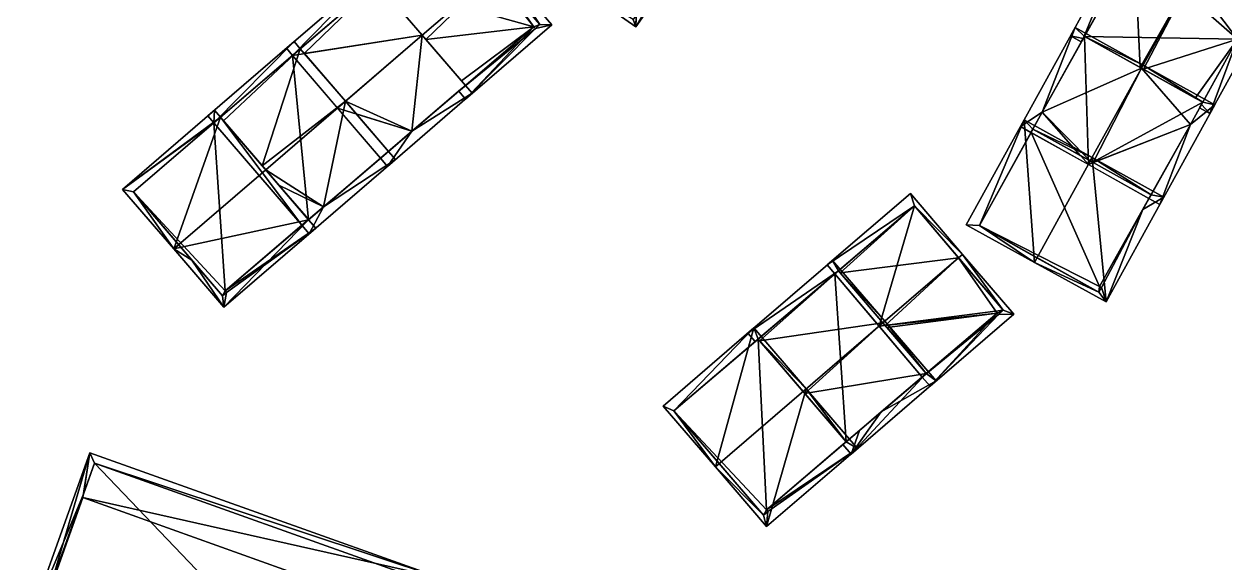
# Model space of a CAD drawing. Extents: x 2679264 to 2679716, y 1246766 to 1247183.
# Drawn here: x 2679366.9 to 2679441.8, y 1246890.6 to 1246924.2 of the extents above; entities that cross this region are included whole.
import ezdxf

# ---------------------------------------------------------------- set-up
doc = ezdxf.new("R2010")
doc.units = 0

msp = doc.modelspace()

# ---------------------------------------------------------------- linework, layer by layer
for points in [[(2679405.08, 1246924.06, 462.533), (2679401.18, 1246926.8, 464.981), (2679405.42, 1246932.85, 464.981)], [(2679409.36, 1246930.17, 462.533), (2679405.08, 1246924.06, 462.533), (2679405.42, 1246932.85, 464.981)], [(2679393.53, 1246930.72, 454.427), (2679388.95, 1246926.8, 454.427), (2679398.72, 1246924.06, 454.427)], [(2679399.1, 1246924.21, 454.427), (2679396.32, 1246927.46, 465.234), (2679393.53, 1246930.72, 454.427)], [(2679393.53, 1246930.72, 454.427), (2679398.72, 1246924.06, 454.427), (2679399.1, 1246924.21, 454.427)], [(2679405.08, 1246924.06, 462.533), (2679409.36, 1246930.17, 462.533), (2679407.69, 1246928.61, 462.779)], [(2679435.59, 1246929.67, 460.219), (2679432.98, 1246923.34, 460.722), (2679432.18, 1246923.5, 460.219)], [(2679432.18, 1246923.5, 460.219), (2679432.98, 1246923.34, 460.722), (2679435.59, 1246929.67, 460.219)], [(2679435.59, 1246929.67, 460.219), (2679436.17, 1246929.06, 460.74), (2679432.98, 1246923.34, 460.722)], [(2679432.98, 1246923.34, 460.722), (2679436.17, 1246929.06, 460.74), (2679435.59, 1246929.67, 460.219)], [(2679433.05, 1246923.46, 460.723), (2679436.17, 1246929.06, 460.74), (2679436.54, 1246921.52, 463.292)], [(2679436.17, 1246929.06, 460.74), (2679433.05, 1246923.46, 460.723), (2679436.12, 1246928.98, 459.696)], [(2679436.17, 1246929.06, 460.74), (2679439.72, 1246927.11, 463.349), (2679436.54, 1246921.52, 463.292)], [(2679405.08, 1246924.06, 462.533), (2679407.69, 1246928.61, 462.779), (2679405.1, 1246924.82, 462.747)], [(2679433.05, 1246923.46, 450.191), (2679436.12, 1246928.98, 450.191), (2679436.12, 1246928.98, 459.696)], [(2679433.05, 1246923.46, 460.723), (2679433.05, 1246923.46, 450.191), (2679436.12, 1246928.98, 459.696)], [(2679433.05, 1246923.46, 450.191), (2679442.61, 1246923.3, 450.191), (2679436.12, 1246928.98, 450.191)], [(2679442.61, 1246923.3, 450.191), (2679443.46, 1246924.84, 450.191), (2679436.12, 1246928.98, 450.191)], [(2679399.1, 1246924.21, 462.891), (2679396.32, 1246927.46, 465.234), (2679396.72, 1246927.81, 465.234)], [(2679399.1, 1246924.21, 462.891), (2679396.72, 1246927.81, 465.234), (2679396.32, 1246927.46, 465.234)], [(2679399.1, 1246924.21, 462.891), (2679396.72, 1246927.81, 465.234), (2679399.84, 1246924.19, 462.618)], [(2679399.84, 1246924.19, 462.618), (2679396.72, 1246927.81, 465.234), (2679399.1, 1246924.21, 462.891)], [(2679383.3, 1246922.73, 463.678), (2679388.56, 1246927.26, 463.678), (2679383.68, 1246922.28, 463.999)], [(2679388.56, 1246927.26, 463.678), (2679383.3, 1246922.73, 463.678), (2679383.68, 1246922.28, 463.999)], [(2679388.56, 1246927.26, 463.678), (2679388.95, 1246926.8, 464.008), (2679383.68, 1246922.28, 463.999)], [(2679388.56, 1246927.26, 463.678), (2679383.68, 1246922.28, 463.999), (2679388.95, 1246926.8, 464.008)], [(2679391.76, 1246923.54, 454.427), (2679388.95, 1246926.8, 454.427), (2679383.68, 1246922.28, 454.427)], [(2679384.4, 1246922.4, 464.212), (2679384.15, 1246922.69, 464), (2679388.95, 1246926.8, 464.008)], [(2679388.59, 1246926.5, 462.752), (2679388.95, 1246926.8, 464.008), (2679384.15, 1246922.69, 464)], [(2679388.95, 1246926.8, 464.008), (2679391.76, 1246923.54, 466.365), (2679384.4, 1246922.4, 464.212)], [(2679391.76, 1246923.54, 466.365), (2679388.95, 1246926.8, 464.008), (2679391.76, 1246923.54, 465.234)], [(2679391.76, 1246923.54, 465.234), (2679388.95, 1246926.8, 464.008), (2679389.25, 1246926.46, 463.011)], [(2679388.95, 1246926.8, 454.427), (2679394.45, 1246920.41, 454.427), (2679398.72, 1246924.06, 454.427)], [(2679396.32, 1246927.46, 465.234), (2679391.76, 1246923.54, 465.234), (2679389.16, 1246926.57, 462.933)], [(2679391.76, 1246923.54, 465.234), (2679396.32, 1246927.46, 465.234), (2679391.99, 1246923.28, 465.044)], [(2679391.99, 1246923.28, 465.044), (2679396.32, 1246927.46, 465.234), (2679398.72, 1246924.06, 462.968)], [(2679396.32, 1246927.46, 465.234), (2679399.1, 1246924.21, 462.891), (2679398.72, 1246924.06, 462.968)], [(2679399.1, 1246924.21, 462.891), (2679396.32, 1246927.46, 465.234), (2679399.1, 1246924.21, 454.427)], [(2679401.18, 1246926.8, 464.981), (2679405.08, 1246924.06, 462.533), (2679404.91, 1246924.53, 462.744)], [(2679436.54, 1246921.52, 463.292), (2679439.72, 1246927.11, 463.349), (2679436.61, 1246921.48, 463.349)], [(2679436.61, 1246921.48, 463.349), (2679439.72, 1246927.11, 463.349), (2679436.73, 1246921.42, 463.267)], [(2679439.72, 1246927.11, 463.349), (2679442.61, 1246923.3, 460.668), (2679436.73, 1246921.42, 463.267)], [(2679443.55, 1246925, 460.668), (2679442.61, 1246923.3, 460.668), (2679439.72, 1246927.11, 463.349)], [(2679388.59, 1246926.5, 462.752), (2679384.15, 1246922.69, 454.427), (2679388.59, 1246926.5, 454.427)], [(2679388.59, 1246926.5, 462.752), (2679384.15, 1246922.69, 464), (2679384.15, 1246922.69, 454.427)], [(2679404.91, 1246924.53, 462.744), (2679405.08, 1246924.06, 462.533), (2679405.1, 1246924.82, 462.747)], [(2679440.88, 1246918.66, 460.219), (2679442.61, 1246923.3, 460.668), (2679444.31, 1246924.86, 460.219)], [(2679444.31, 1246924.86, 460.219), (2679442.61, 1246923.3, 460.668), (2679440.88, 1246918.66, 460.219)], [(2679391.99, 1246923.28, 465.044), (2679398.72, 1246924.06, 462.968), (2679394.21, 1246920.7, 463.179)], [(2679394.04, 1246920.05, 462.976), (2679398.72, 1246924.06, 462.968), (2679398.82, 1246923.97, 462.891)], [(2679394.04, 1246920.05, 462.976), (2679394.46, 1246919.55, 462.618), (2679398.72, 1246924.06, 462.968)], [(2679394.46, 1246919.55, 462.618), (2679394.04, 1246920.05, 462.976), (2679398.82, 1246923.97, 462.891)], [(2679398.72, 1246924.06, 462.968), (2679394.45, 1246920.41, 462.975), (2679394.21, 1246920.7, 463.179)], [(2679394.45, 1246920.41, 454.427), (2679394.45, 1246920.41, 462.975), (2679398.72, 1246924.06, 462.968)], [(2679398.72, 1246924.06, 454.427), (2679394.45, 1246920.41, 454.427), (2679398.72, 1246924.06, 462.968)], [(2679394.46, 1246919.55, 462.618), (2679398.82, 1246923.97, 462.891), (2679399.84, 1246924.19, 462.618)], [(2679394.46, 1246919.55, 462.618), (2679399.84, 1246924.19, 462.618), (2679398.82, 1246923.97, 462.891)], [(2679398.72, 1246924.06, 462.968), (2679394.46, 1246919.55, 462.618), (2679398.82, 1246923.97, 462.891)], [(2679399.1, 1246924.21, 462.891), (2679398.82, 1246923.97, 462.891), (2679398.72, 1246924.06, 462.968)], [(2679398.72, 1246924.06, 454.427), (2679398.82, 1246923.97, 454.427), (2679399.1, 1246924.21, 454.427)], [(2679398.72, 1246924.06, 462.968), (2679398.82, 1246923.97, 462.891), (2679398.72, 1246924.06, 454.427)], [(2679398.72, 1246924.06, 454.427), (2679398.82, 1246923.97, 462.891), (2679398.82, 1246923.97, 454.427)], [(2679398.82, 1246923.97, 462.891), (2679399.1, 1246924.21, 462.891), (2679399.84, 1246924.19, 462.618)], [(2679398.82, 1246923.97, 462.891), (2679399.84, 1246924.19, 462.618), (2679399.1, 1246924.21, 462.891)], [(2679398.82, 1246923.97, 462.891), (2679399.1, 1246924.21, 462.891), (2679399.1, 1246924.21, 454.427)], [(2679398.82, 1246923.97, 454.427), (2679398.82, 1246923.97, 462.891), (2679399.1, 1246924.21, 454.427)], [(2679432.47, 1246924.02, 461.308), (2679430.42, 1246918.75, 461.765), (2679429.06, 1246917.85, 461.308)], [(2679432.47, 1246924.02, 461.308), (2679429.06, 1246917.85, 461.308), (2679430.42, 1246918.75, 461.765)], [(2679432.47, 1246924.02, 461.308), (2679433.05, 1246923.46, 461.779), (2679430.42, 1246918.75, 461.765)], [(2679433.05, 1246923.46, 461.779), (2679432.47, 1246924.02, 461.308), (2679430.42, 1246918.75, 461.765)], [(2679432.47, 1246924.02, 461.308), (2679436.72, 1246921.67, 464.234), (2679433.05, 1246923.46, 461.779)], [(2679436.72, 1246921.67, 464.234), (2679432.47, 1246924.02, 461.308), (2679433.05, 1246923.46, 461.779)], [(2679383.77, 1246923.14, 464.809), (2679378.77, 1246918.08, 465.072), (2679378.4, 1246918.52, 464.809)], [(2679383.77, 1246923.14, 464.809), (2679378.4, 1246918.52, 464.809), (2679378.77, 1246918.08, 465.072)], [(2679383.77, 1246923.14, 464.809), (2679384.15, 1246922.69, 465.08), (2679378.77, 1246918.08, 465.072)], [(2679384.15, 1246922.69, 465.08), (2679383.77, 1246923.14, 464.809), (2679378.77, 1246918.08, 465.072)], [(2679391.76, 1246923.54, 454.427), (2679383.68, 1246922.28, 454.427), (2679386.48, 1246919, 454.427)], [(2679391.76, 1246923.54, 466.365), (2679386.97, 1246919.42, 466.365), (2679384.4, 1246922.4, 464.212)], [(2679391.76, 1246923.54, 454.427), (2679386.48, 1246919, 454.427), (2679391.12, 1246917.56, 454.427)], [(2679391.12, 1246917.56, 464.051), (2679386.97, 1246919.42, 466.365), (2679391.76, 1246923.54, 466.365)], [(2679391.12, 1246917.56, 464.051), (2679391.76, 1246923.54, 466.365), (2679394.45, 1246920.41, 464.045)], [(2679394.45, 1246920.41, 454.427), (2679391.76, 1246923.54, 454.427), (2679391.12, 1246917.56, 454.427)], [(2679391.99, 1246923.28, 465.044), (2679394.45, 1246920.41, 464.045), (2679391.76, 1246923.54, 466.365)], [(2679391.76, 1246923.54, 466.365), (2679391.76, 1246923.54, 465.234), (2679391.99, 1246923.28, 465.044)], [(2679394.45, 1246920.41, 464.045), (2679391.99, 1246923.28, 465.044), (2679394.21, 1246920.7, 463.179)], [(2679433.05, 1246923.46, 461.779), (2679436.61, 1246921.48, 464.234), (2679430.42, 1246918.75, 461.765)], [(2679433.05, 1246923.46, 461.779), (2679430.42, 1246918.75, 461.765), (2679432.98, 1246923.34, 460.722)], [(2679433.05, 1246923.46, 450.191), (2679430.42, 1246918.75, 450.191), (2679433.3, 1246915.48, 450.191)], [(2679432.98, 1246923.34, 460.722), (2679430.42, 1246918.75, 461.765), (2679430.42, 1246918.75, 450.191)], [(2679432.98, 1246923.34, 460.722), (2679430.42, 1246918.75, 450.191), (2679432.98, 1246923.34, 450.191)], [(2679432.18, 1246923.5, 460.219), (2679432.98, 1246923.34, 460.722), (2679432.86, 1246923.12, 460.722)], [(2679432.98, 1246923.34, 460.722), (2679432.18, 1246923.5, 460.219), (2679432.86, 1246923.12, 460.722)], [(2679433.05, 1246923.46, 460.723), (2679433.05, 1246923.46, 461.779), (2679432.98, 1246923.34, 460.722)], [(2679432.98, 1246923.34, 460.722), (2679433.05, 1246923.46, 450.191), (2679433.05, 1246923.46, 460.723)], [(2679432.98, 1246923.34, 460.722), (2679432.98, 1246923.34, 450.191), (2679433.05, 1246923.46, 450.191)], [(2679436.72, 1246921.67, 464.234), (2679436.61, 1246921.48, 464.234), (2679433.05, 1246923.46, 461.779)], [(2679436.61, 1246921.48, 464.234), (2679436.72, 1246921.67, 464.234), (2679433.05, 1246923.46, 461.779)], [(2679436.61, 1246921.48, 464.234), (2679433.05, 1246923.46, 461.779), (2679436.34, 1246921.64, 463.146)], [(2679436.34, 1246921.64, 463.146), (2679433.05, 1246923.46, 461.779), (2679433.05, 1246923.46, 460.723)], [(2679440.43, 1246919.36, 450.191), (2679433.05, 1246923.46, 450.191), (2679433.3, 1246915.48, 450.191)], [(2679433.05, 1246923.46, 450.191), (2679440.43, 1246919.36, 450.191), (2679442.61, 1246923.3, 450.191)], [(2679436.73, 1246921.42, 463.267), (2679442.61, 1246923.3, 460.668), (2679439.96, 1246919.62, 461.002)], [(2679442.61, 1246923.3, 460.668), (2679440.43, 1246919.36, 460.674), (2679439.96, 1246919.62, 461.002)], [(2679440.88, 1246918.66, 460.219), (2679440.36, 1246919.23, 460.674), (2679442.61, 1246923.3, 460.668)], [(2679442.61, 1246923.3, 460.668), (2679440.36, 1246919.23, 460.674), (2679440.88, 1246918.66, 460.219)], [(2679440.43, 1246919.36, 450.191), (2679440.43, 1246919.36, 460.674), (2679442.61, 1246923.3, 460.668)], [(2679442.61, 1246923.3, 450.191), (2679440.43, 1246919.36, 450.191), (2679442.61, 1246923.3, 460.668)], [(2679379.18, 1246918.43, 465.073), (2679384.15, 1246922.69, 465.08), (2679379.36, 1246918.21, 465.203)], [(2679383.68, 1246922.28, 463.999), (2679384.15, 1246922.69, 465.08), (2679379.18, 1246918.43, 465.073)], [(2679383.68, 1246922.28, 463.999), (2679379.18, 1246918.43, 454.427), (2679383.68, 1246922.28, 454.427)], [(2679383.68, 1246922.28, 463.999), (2679379.18, 1246918.43, 465.073), (2679379.18, 1246918.43, 454.427)], [(2679383.68, 1246922.28, 454.427), (2679379.18, 1246918.43, 454.427), (2679384.67, 1246912.04, 454.427)], [(2679384.15, 1246922.69, 465.08), (2679381.79, 1246915.39, 466.922), (2679379.36, 1246918.21, 465.203)], [(2679381.79, 1246915.39, 466.922), (2679384.15, 1246922.69, 465.08), (2679386.97, 1246919.42, 467.073)], [(2679384.15, 1246922.69, 454.427), (2679383.68, 1246922.28, 463.999), (2679383.68, 1246922.28, 454.427)], [(2679384.15, 1246922.69, 454.427), (2679384.15, 1246922.69, 464), (2679383.68, 1246922.28, 463.999)], [(2679383.68, 1246922.28, 463.999), (2679384.15, 1246922.69, 464), (2679384.15, 1246922.69, 465.08)], [(2679389.15, 1246915.88, 454.427), (2679383.68, 1246922.28, 454.427), (2679384.67, 1246912.04, 454.427)], [(2679386.97, 1246919.42, 466.365), (2679386.97, 1246919.42, 467.073), (2679384.15, 1246922.69, 465.08)], [(2679384.39, 1246922.42, 464.196), (2679386.97, 1246919.42, 466.365), (2679384.15, 1246922.69, 465.08)], [(2679384.15, 1246922.69, 464), (2679384.39, 1246922.42, 464.196), (2679384.15, 1246922.69, 465.08)], [(2679436.61, 1246921.48, 463.349), (2679436.61, 1246921.48, 464.234), (2679436.34, 1246921.64, 463.146)], [(2679440.43, 1246919.36, 461.734), (2679436.61, 1246921.48, 464.234), (2679436.72, 1246921.67, 464.234)], [(2679440.43, 1246919.36, 461.734), (2679436.72, 1246921.67, 464.234), (2679436.61, 1246921.48, 464.234)], [(2679440.43, 1246919.36, 461.734), (2679436.72, 1246921.67, 464.234), (2679441.19, 1246919.21, 461.308)], [(2679441.19, 1246919.21, 461.308), (2679436.72, 1246921.67, 464.234), (2679440.43, 1246919.36, 461.734)], [(2679430.42, 1246918.75, 461.765), (2679436.61, 1246921.48, 464.234), (2679433.42, 1246915.7, 464.234)], [(2679436.61, 1246921.48, 464.234), (2679433.6, 1246915.6, 464.117), (2679433.42, 1246915.7, 464.234)], [(2679439.66, 1246917.98, 461.733), (2679433.6, 1246915.6, 464.117), (2679436.61, 1246921.48, 464.234)], [(2679440.43, 1246919.36, 461.734), (2679439.66, 1246917.98, 461.733), (2679436.61, 1246921.48, 464.234)], [(2679439.96, 1246919.62, 461.002), (2679440.43, 1246919.36, 461.734), (2679436.61, 1246921.48, 463.349)], [(2679440.43, 1246919.36, 461.734), (2679436.61, 1246921.48, 464.234), (2679436.61, 1246921.48, 463.349)], [(2679394.03, 1246920.05, 462.976), (2679389.65, 1246916.3, 464.055), (2679391.12, 1246917.56, 464.051)], [(2679394.03, 1246920.05, 462.976), (2679389.65, 1246916.3, 454.427), (2679389.65, 1246916.3, 464.055)], [(2679394.03, 1246920.05, 462.976), (2679394.03, 1246920.05, 454.427), (2679389.65, 1246916.3, 454.427)], [(2679391.12, 1246917.56, 464.051), (2679394.45, 1246920.41, 464.045), (2679394.88, 1246919.92, 463.678)], [(2679394.88, 1246919.92, 463.678), (2679394.45, 1246920.41, 464.045), (2679391.12, 1246917.56, 464.051)], [(2679394.03, 1246920.05, 462.976), (2679391.12, 1246917.56, 464.051), (2679394.45, 1246920.41, 464.045)], [(2679394.03, 1246920.05, 454.427), (2679394.45, 1246920.41, 462.976), (2679394.45, 1246920.41, 454.427)], [(2679394.03, 1246920.05, 454.427), (2679394.03, 1246920.05, 462.976), (2679394.45, 1246920.41, 462.976)], [(2679394.45, 1246920.41, 462.976), (2679394.03, 1246920.05, 462.976), (2679394.45, 1246920.41, 464.045)], [(2679394.45, 1246920.41, 462.976), (2679394.45, 1246920.41, 464.045), (2679394.21, 1246920.7, 463.179)], [(2679382, 1246915.14, 467.073), (2679381.79, 1246915.39, 466.922), (2679386.97, 1246919.42, 467.073)], [(2679385.6, 1246912.84, 465.134), (2679382, 1246915.14, 467.073), (2679386.97, 1246919.42, 467.073)], [(2679385.6, 1246912.84, 465.134), (2679386.97, 1246919.42, 467.073), (2679389.65, 1246916.3, 465.127)], [(2679386.97, 1246919.42, 466.365), (2679391.12, 1246917.56, 464.051), (2679387.64, 1246918.64, 465.791)], [(2679389.43, 1246916.56, 464.245), (2679389.65, 1246916.3, 465.127), (2679386.97, 1246919.42, 466.365)], [(2679389.65, 1246916.3, 465.127), (2679386.97, 1246919.42, 467.073), (2679386.97, 1246919.42, 466.365)], [(2679389.59, 1246915.36, 463.678), (2679391.12, 1246917.56, 464.051), (2679394.88, 1246919.92, 463.678)], [(2679389.59, 1246915.36, 463.678), (2679394.88, 1246919.92, 463.678), (2679391.12, 1246917.56, 464.051)], [(2679439.66, 1246917.98, 450.191), (2679440.43, 1246919.36, 450.191), (2679433.3, 1246915.48, 450.191)], [(2679439.66, 1246917.98, 461.733), (2679440.43, 1246919.36, 461.734), (2679441.19, 1246919.21, 461.308)], [(2679439.66, 1246917.98, 461.733), (2679441.19, 1246919.21, 461.308), (2679440.43, 1246919.36, 461.734)], [(2679439.66, 1246917.98, 461.733), (2679440.43, 1246919.36, 461.734), (2679440.36, 1246919.23, 460.674)], [(2679440.43, 1246919.36, 460.674), (2679440.43, 1246919.36, 461.734), (2679439.96, 1246919.62, 461.002)], [(2679440.36, 1246919.23, 460.674), (2679440.43, 1246919.36, 461.734), (2679440.43, 1246919.36, 460.674)], [(2679440.36, 1246919.23, 450.191), (2679440.43, 1246919.36, 460.674), (2679440.43, 1246919.36, 450.191)], [(2679440.36, 1246919.23, 450.191), (2679440.36, 1246919.23, 460.674), (2679440.43, 1246919.36, 460.674)], [(2679379.18, 1246918.43, 465.954), (2679373.08, 1246913.93, 465.658), (2679378.8, 1246918.86, 465.658)], [(2679378.8, 1246918.86, 465.658), (2679373.08, 1246913.93, 465.658), (2679378.77, 1246918.08, 465.953)], [(2679379.18, 1246918.43, 465.954), (2679378.8, 1246918.86, 465.658), (2679378.77, 1246918.08, 465.953)], [(2679386.48, 1246919, 454.427), (2679389.15, 1246915.88, 454.427), (2679391.12, 1246917.56, 454.427)], [(2679387.64, 1246918.64, 465.791), (2679391.12, 1246917.56, 464.051), (2679389.65, 1246916.3, 464.055)], [(2679430.42, 1246918.75, 461.765), (2679429.72, 1246917.48, 461.764), (2679429.06, 1246917.85, 461.308)], [(2679429.06, 1246917.85, 461.308), (2679429.72, 1246917.48, 461.764), (2679430.42, 1246918.75, 461.765)], [(2679430.42, 1246918.75, 450.191), (2679429.72, 1246917.48, 450.191), (2679433.3, 1246915.48, 450.191)], [(2679429.83, 1246917.68, 461.764), (2679430.42, 1246918.75, 461.765), (2679432.82, 1246916.03, 463.819)], [(2679430.42, 1246918.75, 450.191), (2679430.42, 1246918.75, 461.765), (2679429.83, 1246917.68, 461.764)], [(2679429.83, 1246917.68, 450.191), (2679430.42, 1246918.75, 450.191), (2679429.83, 1246917.68, 461.764)], [(2679432.82, 1246916.03, 463.819), (2679430.42, 1246918.75, 461.765), (2679433.42, 1246915.7, 464.234)], [(2679437.76, 1246912.99, 461.308), (2679439.66, 1246917.98, 461.733), (2679441.19, 1246919.21, 461.308)], [(2679437.76, 1246912.99, 461.308), (2679441.19, 1246919.21, 461.308), (2679439.66, 1246917.98, 461.733)], [(2679439.66, 1246917.98, 450.191), (2679439.66, 1246917.98, 461.733), (2679440.36, 1246919.23, 460.674)], [(2679440.36, 1246919.23, 450.191), (2679439.66, 1246917.98, 450.191), (2679440.36, 1246919.23, 460.674)], [(2679440.36, 1246919.23, 460.674), (2679440.88, 1246918.66, 460.219), (2679440.24, 1246919.02, 460.674)], [(2679440.88, 1246918.66, 460.219), (2679440.36, 1246919.23, 460.674), (2679440.24, 1246919.02, 460.674)], [(2679376.28, 1246910.22, 468.204), (2679373.08, 1246913.93, 465.658), (2679379.18, 1246918.43, 465.954)], [(2679378.77, 1246918.08, 465.953), (2679373.08, 1246913.93, 465.658), (2679373.75, 1246913.78, 465.944)], [(2679373.75, 1246913.78, 465.944), (2679378.77, 1246918.08, 465.072), (2679379.18, 1246918.43, 465.954)], [(2679373.75, 1246913.78, 454.427), (2679378.77, 1246918.08, 454.427), (2679378.77, 1246918.08, 465.072)], [(2679373.75, 1246913.78, 465.944), (2679373.75, 1246913.78, 454.427), (2679378.77, 1246918.08, 465.072)], [(2679379.47, 1246907.6, 454.427), (2679378.77, 1246918.08, 454.427), (2679373.75, 1246913.78, 454.427)], [(2679382, 1246915.14, 468.204), (2679376.28, 1246910.22, 468.204), (2679379.18, 1246918.43, 465.954)], [(2679379.18, 1246918.43, 454.427), (2679378.77, 1246918.08, 465.072), (2679378.77, 1246918.08, 454.427)], [(2679379.18, 1246918.43, 454.427), (2679379.18, 1246918.43, 465.073), (2679378.77, 1246918.08, 465.072)], [(2679379.18, 1246918.43, 454.427), (2679378.77, 1246918.08, 454.427), (2679384.26, 1246911.69, 454.427)], [(2679378.77, 1246918.08, 465.072), (2679379.18, 1246918.43, 465.073), (2679379.18, 1246918.43, 465.954)], [(2679379.47, 1246907.6, 454.427), (2679384.26, 1246911.69, 454.427), (2679378.77, 1246918.08, 454.427)], [(2679379.18, 1246918.43, 454.427), (2679384.26, 1246911.69, 454.427), (2679384.67, 1246912.04, 454.427)], [(2679379.18, 1246918.43, 465.954), (2679381.79, 1246915.39, 466.922), (2679382, 1246915.14, 468.204)], [(2679381.79, 1246915.39, 466.922), (2679379.18, 1246918.43, 465.954), (2679379.36, 1246918.21, 465.203)], [(2679379.18, 1246918.43, 465.073), (2679379.36, 1246918.21, 465.203), (2679379.18, 1246918.43, 465.954)], [(2679425.68, 1246911.73, 462.261), (2679429.29, 1246918.26, 462.261), (2679429.94, 1246909.38, 465.186)], [(2679429.29, 1246918.26, 462.261), (2679425.68, 1246911.73, 462.261), (2679426.51, 1246911.67, 462.713)], [(2679429.83, 1246917.68, 462.718), (2679429.29, 1246918.26, 462.261), (2679426.51, 1246911.67, 462.713)], [(2679429.29, 1246918.26, 462.261), (2679433.54, 1246915.92, 465.186), (2679429.94, 1246909.38, 465.186)], [(2679433.54, 1246915.92, 465.186), (2679429.29, 1246918.26, 462.261), (2679429.83, 1246917.68, 462.718)], [(2679437.08, 1246913.37, 450.191), (2679439.66, 1246917.98, 450.191), (2679433.3, 1246915.48, 450.191)], [(2679433.6, 1246915.6, 464.117), (2679439.66, 1246917.98, 461.733), (2679437.21, 1246913.6, 461.751)], [(2679437.76, 1246912.99, 461.308), (2679437.08, 1246913.37, 461.752), (2679439.66, 1246917.98, 461.733)], [(2679437.08, 1246913.37, 461.752), (2679437.76, 1246912.99, 461.308), (2679439.66, 1246917.98, 461.733)], [(2679437.21, 1246913.6, 450.191), (2679437.21, 1246913.6, 461.751), (2679439.66, 1246917.98, 461.733)], [(2679439.66, 1246917.98, 450.191), (2679437.21, 1246913.6, 450.191), (2679439.66, 1246917.98, 461.733)], [(2679389.59, 1246915.36, 463.678), (2679389.15, 1246915.88, 464.056), (2679391.12, 1246917.56, 464.051)], [(2679389.15, 1246915.88, 464.056), (2679389.59, 1246915.36, 463.678), (2679391.12, 1246917.56, 464.051)], [(2679429.73, 1246917.48, 461.764), (2679429.83, 1246917.68, 462.718), (2679426.51, 1246911.67, 462.713)], [(2679426.51, 1246911.67, 450.191), (2679429.73, 1246917.48, 461.764), (2679426.51, 1246911.67, 462.713)], [(2679426.51, 1246911.67, 450.191), (2679429.73, 1246917.48, 450.191), (2679429.73, 1246917.48, 461.764)], [(2679434, 1246907.88, 450.191), (2679429.73, 1246917.48, 450.191), (2679426.51, 1246911.67, 450.191)], [(2679429.83, 1246917.68, 450.191), (2679429.83, 1246917.68, 461.764), (2679429.72, 1246917.48, 461.764)], [(2679429.72, 1246917.48, 450.191), (2679429.83, 1246917.68, 450.191), (2679429.72, 1246917.48, 461.764)], [(2679429.73, 1246917.48, 461.764), (2679429.83, 1246917.68, 461.764), (2679429.83, 1246917.68, 462.718)], [(2679434, 1246907.88, 450.191), (2679437.08, 1246913.37, 450.191), (2679429.73, 1246917.48, 450.191)], [(2679433.54, 1246915.92, 465.186), (2679429.83, 1246917.68, 462.718), (2679433.42, 1246915.7, 465.186)], [(2679433.15, 1246915.85, 464.046), (2679433.42, 1246915.7, 465.186), (2679429.83, 1246917.68, 462.718)], [(2679433.15, 1246915.85, 464.046), (2679429.83, 1246917.68, 462.718), (2679429.83, 1246917.68, 461.764)], [(2679389.15, 1246915.88, 464.056), (2679384.67, 1246912.04, 465.136), (2679389.65, 1246916.3, 465.127)], [(2679385.6, 1246912.84, 465.134), (2679389.65, 1246916.3, 465.127), (2679390.09, 1246915.79, 464.809)], [(2679390.09, 1246915.79, 464.809), (2679389.65, 1246916.3, 465.127), (2679385.6, 1246912.84, 465.134)], [(2679389.65, 1246916.3, 464.055), (2679389.15, 1246915.88, 454.427), (2679389.15, 1246915.88, 464.056)], [(2679389.65, 1246916.3, 464.055), (2679389.65, 1246916.3, 454.427), (2679389.15, 1246915.88, 454.427)], [(2679389.65, 1246916.3, 464.055), (2679389.15, 1246915.88, 464.056), (2679389.65, 1246916.3, 465.127)], [(2679389.65, 1246916.3, 464.055), (2679389.65, 1246916.3, 465.127), (2679389.43, 1246916.56, 464.245)], [(2679389.15, 1246915.88, 464.056), (2679384.67, 1246912.04, 454.427), (2679384.67, 1246912.04, 465.136)], [(2679389.15, 1246915.88, 464.056), (2679389.15, 1246915.88, 454.427), (2679384.67, 1246912.04, 454.427)], [(2679384.71, 1246911.16, 464.809), (2679385.6, 1246912.84, 465.134), (2679390.09, 1246915.79, 464.809)], [(2679384.71, 1246911.16, 464.809), (2679390.09, 1246915.79, 464.809), (2679385.6, 1246912.84, 465.134)], [(2679433.54, 1246915.92, 465.186), (2679434.41, 1246906.92, 462.261), (2679429.94, 1246909.38, 465.186)], [(2679433.42, 1246915.7, 464.234), (2679433.42, 1246915.7, 465.186), (2679433.15, 1246915.85, 464.046)], [(2679437.21, 1246913.6, 462.704), (2679433.54, 1246915.92, 465.186), (2679433.42, 1246915.7, 465.186)], [(2679433.42, 1246915.7, 464.234), (2679437.21, 1246913.6, 462.704), (2679433.42, 1246915.7, 465.186)], [(2679436.81, 1246913.83, 462.016), (2679437.21, 1246913.6, 462.704), (2679433.42, 1246915.7, 464.234)], [(2679438.01, 1246913.45, 462.261), (2679434.41, 1246906.92, 462.261), (2679433.54, 1246915.92, 465.186)], [(2679438.01, 1246913.45, 462.261), (2679433.54, 1246915.92, 465.186), (2679437.21, 1246913.6, 462.704)], [(2679384.67, 1246912.04, 466.026), (2679376.28, 1246910.22, 468.204), (2679382, 1246915.14, 468.204)], [(2679382, 1246915.14, 467.073), (2679382, 1246915.14, 468.204), (2679381.79, 1246915.39, 466.922)], [(2679382, 1246915.14, 467.073), (2679385.6, 1246912.84, 465.134), (2679382.82, 1246914.2, 466.481)], [(2679382.82, 1246914.2, 466.481), (2679384.67, 1246912.04, 466.026), (2679382, 1246915.14, 468.204)], [(2679382, 1246915.14, 468.204), (2679382, 1246915.14, 467.073), (2679382.82, 1246914.2, 466.481)], [(2679382.82, 1246914.2, 466.481), (2679385.6, 1246912.84, 465.134), (2679384.67, 1246912.04, 465.136)], [(2679384.67, 1246912.04, 466.026), (2679382.82, 1246914.2, 466.481), (2679384.5, 1246912.25, 465.263)], [(2679373.08, 1246913.93, 465.658), (2679376.28, 1246910.22, 468.204), (2679373.75, 1246913.78, 465.944)], [(2679373.75, 1246913.78, 465.944), (2679376.28, 1246910.22, 468.204), (2679376.58, 1246910.47, 468.204)], [(2679373.75, 1246913.78, 465.944), (2679376.58, 1246910.47, 468.204), (2679377.4, 1246909.51, 454.427)], [(2679373.75, 1246913.78, 454.427), (2679373.75, 1246913.78, 465.944), (2679377.4, 1246909.51, 454.427)], [(2679379.3, 1246907.29, 454.427), (2679379.47, 1246907.6, 454.427), (2679373.75, 1246913.78, 454.427)], [(2679422.2, 1246913.67, 463.784), (2679422.46, 1246912.91, 464.182), (2679417.02, 1246909.22, 463.784)], [(2679422.2, 1246913.67, 463.784), (2679417.02, 1246909.22, 463.784), (2679422.46, 1246912.91, 464.182)], [(2679422.2, 1246913.67, 463.784), (2679425.46, 1246909.88, 466.438), (2679422.46, 1246912.91, 464.182)], [(2679425.46, 1246909.88, 466.438), (2679422.2, 1246913.67, 463.784), (2679422.46, 1246912.91, 464.182)], [(2679437.08, 1246913.37, 461.752), (2679434, 1246907.88, 462.728), (2679436.69, 1246912.68, 462.708)], [(2679437.08, 1246913.37, 461.752), (2679434, 1246907.88, 450.191), (2679434, 1246907.88, 462.728)], [(2679437.08, 1246913.37, 461.752), (2679437.08, 1246913.37, 450.191), (2679434, 1246907.88, 450.191)], [(2679434.41, 1246906.92, 462.261), (2679438.01, 1246913.45, 462.261), (2679436.69, 1246912.68, 462.708)], [(2679436.69, 1246912.68, 462.708), (2679438.01, 1246913.45, 462.261), (2679437.21, 1246913.6, 462.704)], [(2679437.21, 1246913.6, 462.704), (2679437.08, 1246913.37, 461.752), (2679436.69, 1246912.68, 462.708)], [(2679437.21, 1246913.6, 461.751), (2679437.21, 1246913.6, 462.704), (2679436.81, 1246913.83, 462.016)], [(2679437.21, 1246913.6, 462.704), (2679437.21, 1246913.6, 461.751), (2679437.08, 1246913.37, 461.752)], [(2679437.08, 1246913.37, 450.191), (2679437.08, 1246913.37, 461.752), (2679437.21, 1246913.6, 461.751)], [(2679437.21, 1246913.6, 450.191), (2679437.08, 1246913.37, 450.191), (2679437.21, 1246913.6, 461.751)], [(2679384.71, 1246911.16, 464.809), (2679384.26, 1246911.69, 465.137), (2679385.6, 1246912.84, 465.134)], [(2679384.26, 1246911.69, 465.137), (2679384.71, 1246911.16, 464.809), (2679385.6, 1246912.84, 465.134)], [(2679422.46, 1246912.91, 464.182), (2679417.49, 1246908.67, 464.168), (2679417.02, 1246909.22, 463.784)], [(2679417.02, 1246909.22, 463.784), (2679417.49, 1246908.67, 464.168), (2679422.46, 1246912.91, 464.182)], [(2679422.46, 1246912.91, 454.599), (2679417.49, 1246908.67, 454.599), (2679420.25, 1246905.41, 454.599)], [(2679417.71, 1246908.86, 464.169), (2679422.46, 1246912.91, 464.182), (2679417.83, 1246908.72, 464.268)], [(2679422.46, 1246912.91, 454.599), (2679422.46, 1246912.91, 464.182), (2679417.71, 1246908.86, 464.169)], [(2679417.71, 1246908.86, 454.599), (2679422.46, 1246912.91, 454.599), (2679417.71, 1246908.86, 464.169)], [(2679425.21, 1246909.67, 466.438), (2679417.83, 1246908.72, 464.268), (2679422.46, 1246912.91, 464.182)], [(2679427.98, 1246906.4, 454.599), (2679422.46, 1246912.91, 454.599), (2679420.25, 1246905.41, 454.599)], [(2679425.46, 1246909.88, 466.438), (2679425.21, 1246909.67, 466.438), (2679422.46, 1246912.91, 464.182)], [(2679425.21, 1246909.67, 466.438), (2679425.46, 1246909.88, 466.438), (2679422.46, 1246912.91, 464.182)], [(2679425.21, 1246909.67, 466.438), (2679422.46, 1246912.91, 464.182), (2679422.46, 1246912.91, 454.599)], [(2679427.98, 1246906.4, 454.599), (2679425.21, 1246909.67, 466.438), (2679422.46, 1246912.91, 454.599)], [(2679434, 1246907.88, 462.728), (2679434.11, 1246907.81, 462.655), (2679436.69, 1246912.68, 462.708)], [(2679434.11, 1246907.81, 462.655), (2679434.41, 1246906.92, 462.261), (2679436.69, 1246912.68, 462.708)], [(2679379.4, 1246906.59, 465.658), (2679376.28, 1246910.22, 468.204), (2679384.67, 1246912.04, 466.026)], [(2679385.12, 1246911.52, 465.658), (2679379.4, 1246906.59, 465.658), (2679384.67, 1246912.04, 466.026)], [(2679385.12, 1246911.52, 465.658), (2679384.67, 1246912.04, 466.026), (2679379.47, 1246907.6, 466.038)], [(2679384.26, 1246911.69, 465.137), (2679379.47, 1246907.6, 466.038), (2679384.67, 1246912.04, 466.026)], [(2679384.67, 1246912.04, 465.136), (2679384.26, 1246911.69, 454.427), (2679384.26, 1246911.69, 465.137)], [(2679384.67, 1246912.04, 465.136), (2679384.67, 1246912.04, 454.427), (2679384.26, 1246911.69, 454.427)], [(2679384.67, 1246912.04, 465.136), (2679384.26, 1246911.69, 465.137), (2679384.67, 1246912.04, 466.026)], [(2679384.67, 1246912.04, 465.136), (2679384.67, 1246912.04, 466.026), (2679384.5, 1246912.25, 465.263)], [(2679379.4, 1246906.59, 465.658), (2679385.12, 1246911.52, 465.658), (2679379.55, 1246907.5, 465.973)], [(2679384.26, 1246911.69, 465.137), (2679379.47, 1246907.6, 454.427), (2679379.47, 1246907.6, 466.038)], [(2679384.26, 1246911.69, 465.137), (2679384.26, 1246911.69, 454.427), (2679379.47, 1246907.6, 454.427)], [(2679379.55, 1246907.5, 465.973), (2679385.12, 1246911.52, 465.658), (2679379.47, 1246907.6, 466.038)], [(2679425.68, 1246911.73, 462.261), (2679429.94, 1246909.38, 465.186), (2679426.51, 1246911.67, 462.713)], [(2679426.51, 1246911.67, 462.713), (2679429.94, 1246909.38, 465.186), (2679430.09, 1246909.67, 465.186)], [(2679426.51, 1246911.67, 462.713), (2679430.09, 1246909.67, 465.186), (2679426.51, 1246911.67, 450.191)], [(2679430.09, 1246909.67, 465.186), (2679433.96, 1246907.52, 462.652), (2679426.51, 1246911.67, 450.191)], [(2679426.51, 1246911.67, 450.191), (2679433.96, 1246907.52, 462.652), (2679433.96, 1246907.52, 450.191)], [(2679434, 1246907.88, 450.191), (2679426.51, 1246911.67, 450.191), (2679433.96, 1246907.52, 450.191)], [(2679376.58, 1246910.47, 468.204), (2679376.28, 1246910.22, 468.204), (2679377.4, 1246909.51, 467.53)], [(2679376.58, 1246910.47, 468.204), (2679377.4, 1246909.51, 467.53), (2679377.4, 1246909.51, 454.427)], [(2679376.28, 1246910.22, 468.204), (2679379.4, 1246906.59, 465.658), (2679377.4, 1246909.51, 467.53)], [(2679425.21, 1246909.67, 466.438), (2679420.49, 1246905.61, 466.438), (2679417.83, 1246908.72, 464.268)], [(2679420.49, 1246905.61, 466.438), (2679425.21, 1246909.67, 466.438), (2679420.62, 1246905.45, 466.323)], [(2679420.62, 1246905.45, 466.323), (2679425.21, 1246909.67, 466.438), (2679427.61, 1246906.21, 464.177)], [(2679427.98, 1246906.4, 464.122), (2679425.21, 1246909.67, 466.438), (2679425.46, 1246909.88, 466.438)], [(2679427.98, 1246906.4, 464.122), (2679425.46, 1246909.88, 466.438), (2679425.21, 1246909.67, 466.438)], [(2679425.21, 1246909.67, 466.438), (2679427.98, 1246906.4, 464.122), (2679427.61, 1246906.21, 464.177)], [(2679427.98, 1246906.4, 464.122), (2679425.21, 1246909.67, 466.438), (2679427.98, 1246906.4, 454.599)], [(2679427.98, 1246906.4, 464.122), (2679425.46, 1246909.88, 466.438), (2679428.66, 1246906.15, 463.784)], [(2679428.66, 1246906.15, 463.784), (2679425.46, 1246909.88, 466.438), (2679427.98, 1246906.4, 464.122)], [(2679430.09, 1246909.67, 465.186), (2679429.94, 1246909.38, 465.186), (2679433.96, 1246907.52, 462.652)], [(2679377.4, 1246909.51, 467.53), (2679379.4, 1246906.59, 465.658), (2679379.3, 1246907.29, 465.975)], [(2679377.4, 1246909.51, 467.53), (2679379.3, 1246907.29, 465.975), (2679377.4, 1246909.51, 454.427)], [(2679377.4, 1246909.51, 454.427), (2679379.3, 1246907.29, 465.975), (2679379.3, 1246907.29, 454.427)], [(2679417.35, 1246909.5, 464.805), (2679417.71, 1246908.86, 465.189), (2679412.07, 1246904.97, 464.805)], [(2679417.35, 1246909.5, 464.805), (2679412.07, 1246904.97, 464.805), (2679417.71, 1246908.86, 465.189)], [(2679417.71, 1246908.86, 465.189), (2679412.52, 1246904.44, 465.174), (2679412.07, 1246904.97, 464.805)], [(2679412.07, 1246904.97, 464.805), (2679412.52, 1246904.44, 465.174), (2679417.71, 1246908.86, 465.189)], [(2679412.7, 1246904.59, 465.175), (2679417.71, 1246908.86, 465.189), (2679412.8, 1246904.48, 465.255)], [(2679417.49, 1246908.67, 464.168), (2679417.71, 1246908.86, 465.189), (2679412.7, 1246904.59, 465.175)], [(2679420.49, 1246905.61, 467.459), (2679412.8, 1246904.48, 465.255), (2679417.71, 1246908.86, 465.189)], [(2679417.35, 1246909.5, 464.805), (2679420.61, 1246905.71, 467.459), (2679417.71, 1246908.86, 465.189)], [(2679420.61, 1246905.71, 467.459), (2679417.35, 1246909.5, 464.805), (2679417.71, 1246908.86, 465.189)], [(2679417.49, 1246908.67, 464.168), (2679417.71, 1246908.86, 464.169), (2679417.71, 1246908.86, 465.189)], [(2679417.71, 1246908.86, 454.599), (2679417.71, 1246908.86, 464.169), (2679417.49, 1246908.67, 464.168)], [(2679417.49, 1246908.67, 454.599), (2679417.71, 1246908.86, 454.599), (2679417.49, 1246908.67, 464.168)], [(2679420.61, 1246905.71, 467.459), (2679420.49, 1246905.61, 467.459), (2679417.71, 1246908.86, 465.189)], [(2679420.49, 1246905.61, 467.459), (2679420.61, 1246905.71, 467.459), (2679417.71, 1246908.86, 465.189)], [(2679417.71, 1246908.86, 465.189), (2679420.49, 1246905.61, 466.438), (2679420.49, 1246905.61, 467.459)], [(2679420.49, 1246905.61, 466.438), (2679417.71, 1246908.86, 465.189), (2679418.08, 1246908.43, 464.472)], [(2679417.71, 1246908.86, 464.169), (2679418.08, 1246908.43, 464.472), (2679417.71, 1246908.86, 465.189)], [(2679429.94, 1246909.38, 465.186), (2679434.41, 1246906.92, 462.261), (2679433.96, 1246907.52, 462.652)], [(2679417.49, 1246908.67, 464.168), (2679412.7, 1246904.59, 465.175), (2679412.7, 1246904.59, 454.599)], [(2679417.49, 1246908.67, 454.599), (2679417.49, 1246908.67, 464.168), (2679412.7, 1246904.59, 454.599)], [(2679417.49, 1246908.67, 454.599), (2679412.7, 1246904.59, 454.599), (2679418.2, 1246898.2, 454.599)], [(2679417.49, 1246908.67, 454.599), (2679418.2, 1246898.2, 454.599), (2679422.94, 1246902.23, 454.599)], [(2679379.3, 1246907.29, 454.427), (2679379.55, 1246907.5, 454.427), (2679379.47, 1246907.6, 454.427)], [(2679379.3, 1246907.29, 465.975), (2679379.4, 1246906.59, 465.658), (2679379.55, 1246907.5, 465.973)], [(2679379.3, 1246907.29, 465.975), (2679379.55, 1246907.5, 465.973), (2679379.3, 1246907.29, 454.427)], [(2679379.3, 1246907.29, 454.427), (2679379.55, 1246907.5, 465.973), (2679379.55, 1246907.5, 454.427)], [(2679379.55, 1246907.5, 465.973), (2679379.47, 1246907.6, 466.038), (2679379.47, 1246907.6, 454.427)], [(2679379.55, 1246907.5, 454.427), (2679379.55, 1246907.5, 465.973), (2679379.47, 1246907.6, 454.427)], [(2679434.11, 1246907.81, 450.191), (2679434, 1246907.88, 450.191), (2679433.96, 1246907.52, 450.191)], [(2679433.96, 1246907.52, 462.652), (2679434.41, 1246906.92, 462.261), (2679434.11, 1246907.81, 462.655)], [(2679433.96, 1246907.52, 462.652), (2679434.11, 1246907.81, 462.655), (2679434.11, 1246907.81, 450.191)], [(2679433.96, 1246907.52, 450.191), (2679433.96, 1246907.52, 462.652), (2679434.11, 1246907.81, 450.191)], [(2679434.11, 1246907.81, 462.655), (2679434, 1246907.88, 462.728), (2679434, 1246907.88, 450.191)], [(2679434.11, 1246907.81, 450.191), (2679434.11, 1246907.81, 462.655), (2679434, 1246907.88, 450.191)], [(2679427.61, 1246906.21, 454.599), (2679427.98, 1246906.4, 454.599), (2679420.25, 1246905.41, 454.599)], [(2679422.94, 1246902.23, 454.599), (2679427.61, 1246906.21, 454.599), (2679420.25, 1246905.41, 454.599)], [(2679420.62, 1246905.45, 466.323), (2679427.61, 1246906.21, 464.177), (2679420.75, 1246905.31, 466.222)], [(2679427.61, 1246906.21, 464.177), (2679423.19, 1246902.45, 464.19), (2679420.75, 1246905.31, 466.222)], [(2679422.94, 1246902.23, 464.191), (2679427.61, 1246906.21, 464.177), (2679427.69, 1246906.13, 464.114)], [(2679422.94, 1246902.23, 464.191), (2679423.43, 1246901.66, 463.784), (2679427.61, 1246906.21, 464.177)], [(2679423.43, 1246901.66, 463.784), (2679422.94, 1246902.23, 464.191), (2679427.69, 1246906.13, 464.114)], [(2679423.19, 1246902.45, 454.599), (2679423.19, 1246902.45, 464.19), (2679427.61, 1246906.21, 464.177)], [(2679427.61, 1246906.21, 454.599), (2679423.19, 1246902.45, 454.599), (2679427.61, 1246906.21, 464.177)], [(2679427.61, 1246906.21, 464.177), (2679423.43, 1246901.66, 463.784), (2679427.69, 1246906.13, 464.114)], [(2679423.43, 1246901.66, 463.784), (2679427.69, 1246906.13, 464.114), (2679428.66, 1246906.15, 463.784)], [(2679423.43, 1246901.66, 463.784), (2679428.66, 1246906.15, 463.784), (2679427.69, 1246906.13, 464.114)], [(2679427.98, 1246906.4, 464.122), (2679427.69, 1246906.13, 464.114), (2679427.61, 1246906.21, 464.177)], [(2679427.61, 1246906.21, 454.599), (2679427.69, 1246906.13, 454.599), (2679427.98, 1246906.4, 454.599)], [(2679427.61, 1246906.21, 464.177), (2679427.69, 1246906.13, 464.114), (2679427.61, 1246906.21, 454.599)], [(2679427.61, 1246906.21, 454.599), (2679427.69, 1246906.13, 464.114), (2679427.69, 1246906.13, 454.599)], [(2679427.69, 1246906.13, 464.114), (2679427.98, 1246906.4, 464.122), (2679428.66, 1246906.15, 463.784)], [(2679427.69, 1246906.13, 464.114), (2679428.66, 1246906.15, 463.784), (2679427.98, 1246906.4, 464.122)], [(2679427.69, 1246906.13, 464.114), (2679427.98, 1246906.4, 464.122), (2679427.98, 1246906.4, 454.599)], [(2679427.69, 1246906.13, 454.599), (2679427.69, 1246906.13, 464.114), (2679427.98, 1246906.4, 454.599)], [(2679406.78, 1246900.42, 465.758), (2679412.44, 1246905.29, 465.758), (2679410.04, 1246896.63, 468.548)], [(2679412.44, 1246905.29, 465.758), (2679406.78, 1246900.42, 465.758), (2679407.46, 1246900.13, 466.129)], [(2679412.7, 1246904.59, 466.146), (2679412.44, 1246905.29, 465.758), (2679407.46, 1246900.13, 466.129)], [(2679412.44, 1246905.29, 465.758), (2679415.7, 1246901.5, 468.548), (2679410.04, 1246896.63, 468.548)], [(2679415.7, 1246901.5, 468.548), (2679412.44, 1246905.29, 465.758), (2679412.7, 1246904.59, 466.146)], [(2679420.49, 1246905.61, 467.459), (2679415.51, 1246901.33, 467.459), (2679412.8, 1246904.48, 465.255)], [(2679420.49, 1246905.61, 467.459), (2679415.61, 1246901.21, 467.374), (2679415.51, 1246901.33, 467.459)], [(2679423.19, 1246902.45, 465.211), (2679415.61, 1246901.21, 467.374), (2679420.49, 1246905.61, 467.459)], [(2679423.19, 1246902.45, 465.211), (2679420.49, 1246905.61, 467.459), (2679420.61, 1246905.71, 467.459)], [(2679423.19, 1246902.45, 465.211), (2679420.61, 1246905.71, 467.459), (2679420.49, 1246905.61, 467.459)], [(2679420.75, 1246905.31, 466.222), (2679423.19, 1246902.45, 465.211), (2679420.49, 1246905.61, 467.459)], [(2679420.75, 1246905.31, 466.222), (2679420.49, 1246905.61, 467.459), (2679420.49, 1246905.61, 466.438)], [(2679423.19, 1246902.45, 465.211), (2679420.61, 1246905.71, 467.459), (2679423.81, 1246901.99, 464.805)], [(2679423.81, 1246901.99, 464.805), (2679420.61, 1246905.71, 467.459), (2679423.19, 1246902.45, 465.211)], [(2679423.19, 1246902.45, 465.211), (2679420.75, 1246905.31, 466.222), (2679423.19, 1246902.45, 464.19)], [(2679412.52, 1246904.44, 465.174), (2679412.7, 1246904.59, 466.146), (2679407.46, 1246900.13, 466.129)], [(2679412.7, 1246904.59, 454.599), (2679407.46, 1246900.13, 454.599), (2679413.22, 1246893.95, 454.599)], [(2679407.46, 1246900.13, 454.599), (2679412.52, 1246904.44, 465.174), (2679407.46, 1246900.13, 466.129)], [(2679407.46, 1246900.13, 454.599), (2679412.52, 1246904.44, 454.599), (2679412.52, 1246904.44, 465.174)], [(2679412.52, 1246904.44, 465.174), (2679412.7, 1246904.59, 465.175), (2679412.7, 1246904.59, 466.146)], [(2679412.52, 1246904.44, 465.174), (2679412.7, 1246904.59, 454.599), (2679412.7, 1246904.59, 465.175)], [(2679412.52, 1246904.44, 465.174), (2679412.52, 1246904.44, 454.599), (2679412.7, 1246904.59, 454.599)], [(2679415.7, 1246901.5, 468.548), (2679412.7, 1246904.59, 466.146), (2679415.51, 1246901.33, 468.548)], [(2679415.51, 1246901.33, 468.548), (2679412.7, 1246904.59, 466.146), (2679415.51, 1246901.33, 467.459)], [(2679412.7, 1246904.59, 466.146), (2679412.8, 1246904.48, 465.255), (2679413.04, 1246904.21, 465.446)], [(2679415.51, 1246901.33, 467.459), (2679412.7, 1246904.59, 466.146), (2679413.04, 1246904.21, 465.446)], [(2679412.8, 1246904.48, 465.255), (2679412.7, 1246904.59, 466.146), (2679412.7, 1246904.59, 465.175)], [(2679412.7, 1246904.59, 454.599), (2679413.22, 1246893.95, 454.599), (2679418.2, 1246898.2, 454.599)], [(2679415.61, 1246901.21, 467.374), (2679423.19, 1246902.45, 465.211), (2679418.2, 1246898.2, 465.225)], [(2679418.5, 1246897.43, 464.805), (2679417.99, 1246898.02, 465.226), (2679423.19, 1246902.45, 465.211)], [(2679422.94, 1246902.23, 464.191), (2679418.2, 1246898.2, 465.225), (2679423.19, 1246902.45, 465.211)], [(2679422.94, 1246902.23, 464.191), (2679418.2, 1246898.2, 454.599), (2679418.2, 1246898.2, 465.225)], [(2679422.94, 1246902.23, 464.191), (2679422.94, 1246902.23, 454.599), (2679418.2, 1246898.2, 454.599)], [(2679418.5, 1246897.43, 464.805), (2679423.19, 1246902.45, 465.211), (2679423.81, 1246901.99, 464.805)], [(2679420.39, 1246900.07, 465.219), (2679423.81, 1246901.99, 464.805), (2679423.19, 1246902.45, 465.211)], [(2679423.19, 1246902.45, 464.19), (2679422.94, 1246902.23, 464.191), (2679423.19, 1246902.45, 465.211)], [(2679422.94, 1246902.23, 454.599), (2679422.94, 1246902.23, 464.191), (2679423.19, 1246902.45, 464.19)], [(2679423.19, 1246902.45, 454.599), (2679422.94, 1246902.23, 454.599), (2679423.19, 1246902.45, 464.19)], [(2679415.7, 1246901.5, 468.548), (2679413.23, 1246892.91, 465.758), (2679410.04, 1246896.63, 468.548)], [(2679418.9, 1246897.77, 465.758), (2679413.23, 1246892.91, 465.758), (2679415.7, 1246901.5, 468.548)], [(2679418.2, 1246898.2, 466.2), (2679415.7, 1246901.5, 468.548), (2679415.51, 1246901.33, 468.548)], [(2679418.2, 1246898.2, 466.2), (2679415.51, 1246901.33, 468.548), (2679415.76, 1246901.04, 467.251)], [(2679415.76, 1246901.04, 467.251), (2679415.51, 1246901.33, 468.548), (2679415.51, 1246901.33, 467.459)], [(2679418.9, 1246897.77, 465.758), (2679415.7, 1246901.5, 468.548), (2679418.2, 1246898.2, 466.2)], [(2679418.5, 1246897.43, 464.805), (2679423.81, 1246901.99, 464.805), (2679420.39, 1246900.07, 465.219)], [(2679415.76, 1246901.04, 467.251), (2679418.2, 1246898.2, 465.225), (2679418.2, 1246898.2, 466.2)], [(2679406.78, 1246900.42, 465.758), (2679410.04, 1246896.63, 468.548), (2679407.46, 1246900.13, 466.129)], [(2679407.46, 1246900.13, 466.129), (2679410.04, 1246896.63, 468.548), (2679410.28, 1246896.84, 468.548)], [(2679407.46, 1246900.13, 466.129), (2679410.28, 1246896.84, 468.548), (2679413.04, 1246893.61, 454.599)], [(2679407.46, 1246900.13, 454.599), (2679407.46, 1246900.13, 466.129), (2679413.04, 1246893.61, 454.599)], [(2679407.46, 1246900.13, 454.599), (2679413.04, 1246893.61, 454.599), (2679413.22, 1246893.95, 454.599)], [(2679419.03, 1246898.9, 465.223), (2679418.5, 1246897.43, 464.805), (2679420.39, 1246900.07, 465.219)], [(2679417.99, 1246898.02, 465.226), (2679418.5, 1246897.43, 464.805), (2679419.03, 1246898.9, 465.223)], [(2679413.22, 1246893.95, 466.215), (2679418.9, 1246897.77, 465.758), (2679418.2, 1246898.2, 466.2)], [(2679417.99, 1246898.02, 465.226), (2679413.22, 1246893.95, 466.215), (2679418.2, 1246898.2, 466.2)], [(2679417.99, 1246898.02, 465.226), (2679413.22, 1246893.95, 454.599), (2679413.22, 1246893.95, 466.215)], [(2679417.99, 1246898.02, 465.226), (2679417.99, 1246898.02, 454.599), (2679413.22, 1246893.95, 454.599)], [(2679413.31, 1246893.84, 466.136), (2679418.9, 1246897.77, 465.758), (2679413.22, 1246893.95, 466.215)], [(2679413.23, 1246892.91, 465.758), (2679418.9, 1246897.77, 465.758), (2679413.31, 1246893.84, 466.136)], [(2679418.2, 1246898.2, 465.225), (2679417.99, 1246898.02, 465.226), (2679418.2, 1246898.2, 466.2)], [(2679417.99, 1246898.02, 454.599), (2679418.2, 1246898.2, 465.225), (2679418.2, 1246898.2, 454.599)], [(2679417.99, 1246898.02, 454.599), (2679417.99, 1246898.02, 465.226), (2679418.2, 1246898.2, 465.225)], [(2679366.93, 1246886.05, 475.487), (2679371.03, 1246897.51, 475.487), (2679368.38, 1246888.48, 478.284)], [(2679371.03, 1246897.51, 475.487), (2679366.93, 1246886.05, 475.487), (2679370.64, 1246894.93, 478.071)], [(2679371.33, 1246896.87, 462.266), (2679368.27, 1246888.3, 478.07), (2679367.57, 1246886.35, 462.266)], [(2679371.33, 1246896.87, 462.266), (2679367.57, 1246886.35, 462.266), (2679388.54, 1246878.86, 462.266)], [(2679370.64, 1246894.93, 478.071), (2679368.27, 1246888.3, 478.07), (2679371.33, 1246896.87, 462.266)], [(2679371.03, 1246897.51, 475.487), (2679370.6, 1246894.71, 478.284), (2679368.38, 1246888.48, 478.284)], [(2679371.03, 1246897.51, 475.487), (2679392.94, 1246889.68, 475.487), (2679370.6, 1246894.71, 478.284)], [(2679371.33, 1246896.87, 475.99), (2679371.03, 1246897.51, 475.487), (2679370.64, 1246894.93, 478.071)], [(2679371.33, 1246896.87, 475.99), (2679370.64, 1246894.93, 478.071), (2679371.33, 1246896.87, 462.266)], [(2679392.94, 1246889.68, 475.487), (2679371.03, 1246897.51, 475.487), (2679371.33, 1246896.87, 475.99)], [(2679392.3, 1246889.37, 475.99), (2679392.94, 1246889.68, 475.487), (2679371.33, 1246896.87, 475.99)], [(2679392.3, 1246889.37, 475.99), (2679371.33, 1246896.87, 475.99), (2679371.33, 1246896.87, 462.266)], [(2679392.3, 1246889.37, 462.266), (2679392.3, 1246889.37, 475.99), (2679371.33, 1246896.87, 462.266)], [(2679392.3, 1246889.37, 462.266), (2679371.33, 1246896.87, 462.266), (2679388.54, 1246878.86, 462.266)], [(2679410.28, 1246896.84, 468.548), (2679410.04, 1246896.63, 468.548), (2679413.04, 1246893.61, 466.136)], [(2679410.28, 1246896.84, 468.548), (2679413.04, 1246893.61, 466.136), (2679413.04, 1246893.61, 454.599)], [(2679410.04, 1246896.63, 468.548), (2679413.23, 1246892.91, 465.758), (2679413.04, 1246893.61, 466.136)], [(2679370.64, 1246894.93, 478.071), (2679366.93, 1246886.05, 475.487), (2679368.27, 1246888.3, 478.07)], [(2679370.6, 1246894.71, 478.284), (2679391.49, 1246887.24, 478.284), (2679368.38, 1246888.48, 478.284)], [(2679370.6, 1246894.71, 478.284), (2679392.94, 1246889.68, 475.487), (2679391.49, 1246887.24, 478.284)], [(2679413.04, 1246893.61, 454.599), (2679413.31, 1246893.84, 454.599), (2679413.22, 1246893.95, 454.599)], [(2679413.04, 1246893.61, 466.136), (2679413.23, 1246892.91, 465.758), (2679413.31, 1246893.84, 466.136)], [(2679413.04, 1246893.61, 466.136), (2679413.31, 1246893.84, 466.136), (2679413.04, 1246893.61, 454.599)], [(2679413.04, 1246893.61, 454.599), (2679413.31, 1246893.84, 466.136), (2679413.31, 1246893.84, 454.599)], [(2679413.31, 1246893.84, 466.136), (2679413.22, 1246893.95, 466.215), (2679413.22, 1246893.95, 454.599)], [(2679413.31, 1246893.84, 454.599), (2679413.31, 1246893.84, 466.136), (2679413.22, 1246893.95, 454.599)]]:
    msp.add_3dface(points)

doc.saveas('drawing.dxf')
